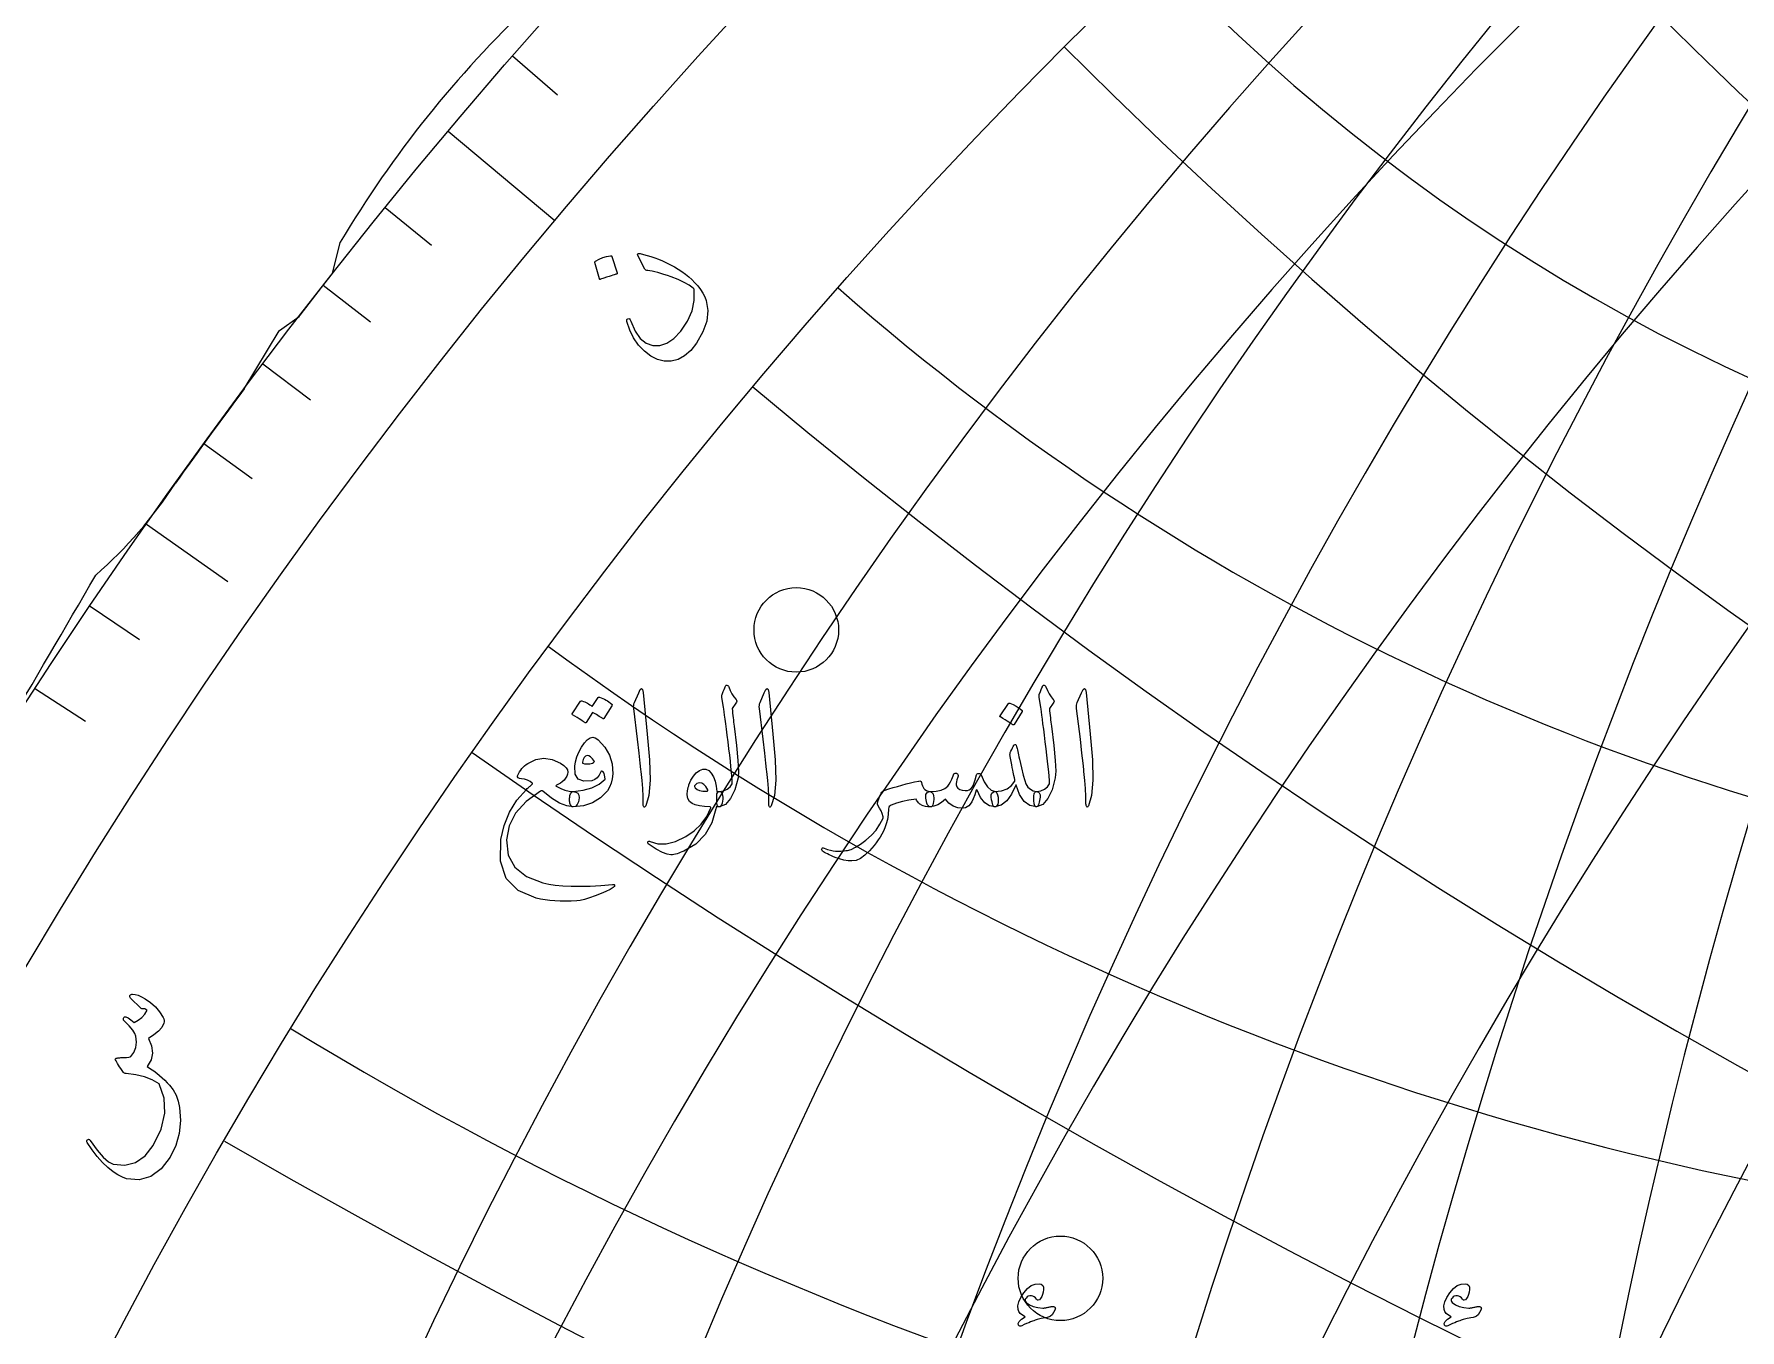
# Model space of a CAD drawing. Header units: millimetres. Extents: x -93 to 93, y -93 to 102.
# Drawn here: x -77.6 to -49.83, y 39.94 to 61.04 of the extents above; entities that cross this region are included whole.
import ezdxf

# ---------------------------------------------------------------- set-up
doc = ezdxf.new("R2010")
doc.units = ezdxf.units.MM
for name, color, linetype in [('CUT_OUTER', 1, 'Continuous'), ('ENGRAVE', 7, 'Continuous'), ('ENGRAVE_FINE', 8, 'Continuous'), ('TEXT', 5, 'Continuous')]:
    doc.layers.add(name, color=color, linetype=linetype)

msp = doc.modelspace()

# ---------------------------------------------------------------- linework, layer by layer
at = {"layer": 'CUT_OUTER'}
for points in [[(-74.1791, 55.2597), (-73.6116, 56.2053), (-73.6095, 56.2084), (-73.6065, 56.2108), (-73.2852, 56.4403), (-73.2699, 56.4604), (-72.922, 56.9089), (-72.7411, 57.1393), (-72.6152, 57.6436), (-72.6142, 57.6469)], [(-76.5963, 52.2272), (-76.5936, 52.2304)]]:
    msp.add_lwpolyline(points, dxfattribs=at)
for centre, radius, start, end in [((-57.3145, 48.581), 17.784, 133.32767, 149.35126), ((-3.587, 2.5927), 88.0742, 143.274265, 144.509854), ((-81.3804, 57.6865), 7.2582, 311.26119, 326.92394), ((-526.501, 313.2619), 520.1474, 329.218289, 329.87769)]:
    msp.add_arc(centre, radius, start, end, dxfattribs=at)
at = {"layer": 'ENGRAVE'}
for points in [[(-70.8591, 59.4579), (-69.1231, 58.0011)], [(-75.7716, 53.0558), (-74.4456, 52.1273)]]:
    msp.add_lwpolyline(points, dxfattribs=at)
for centre, radius in [((0, 0), 92.5), ((0, 0), 90.2338), ((0, 0), 86.025), ((0, 0), 86.025), ((-65.1919, 51.3363), 0.6882), ((-60.8923, 40.7796), 0.6882)]:
    msp.add_circle(centre, radius, dxfattribs=at)
for centre, radius, start, end in [((15.1685, 0), 87.3521, 100, 260), ((31.3105, 0), 91.5459, 110, 250), ((0, 112.2977), 72.1835, 220, 320), ((0, 133.8311), 102.5206, 230, 310), ((0, 172.05), 148.9997, 240, 300)]:
    msp.add_arc(centre, radius, start, end, dxfattribs=at)
at = {"layer": 'ENGRAVE_FINE'}
for points in [[(-69.8106, 60.6855), (-69.0776, 60.0483)], [(-71.886, 58.2121), (-71.1312, 57.6009)], [(-72.891, 56.9487), (-72.1256, 56.3507)], [(-73.8738, 55.6679), (-73.0981, 55.0834)], [(-74.8341, 54.3701), (-74.0483, 53.7992)], [(-76.686, 51.7253), (-75.8808, 51.1822)], [(-77.577, 50.3791), (-76.7625, 49.8501)]]:
    msp.add_lwpolyline(points, dxfattribs=at)
for centre, radius, start, end in [((7.5262, 0), 86.3536, 95, 265), ((23.0503, 0), 89.0596, 105, 255), ((-37.9751, 86.9904), 40.1141, 228.58333, 358.58333), ((-36.6259, 83.8999), 31.3105, 223.58333, 3.58333), ((40.1141, 0), 94.9181, 115, 245), ((-39.7414, 91.0367), 49.6666, 233.58333, 353.58333), ((-35.6312, 81.6213), 23.0503, 218.58333, 8.58333), ((-42.0155, 96.246), 60.2354, 238.583333, 348.583333), ((-44.9283, 102.9185), 72.1835, 243.583333, 343.583333), ((-48.6731, 111.4968), 86.025, 248.583333, 338.583333), ((6.8976, 3.0111), 86.3536, 118.583333, 288.583334), ((13.9016, 6.0687), 87.3521, 123.583333, 283.583333), ((21.1251, 9.222), 89.0596, 128.583333, 278.583333), ((28.6955, 12.5268), 91.5459, 133.583333, 273.583333), ((36.7638, 16.049), 94.9181, 138.583333, 268.583333), ((45.5184, 19.8707), 99.3331, 143.583333, 263.583333), ((-53.5435, 122.6535), 102.5206, 253.583333, 333.583333), ((-60.0044, 137.4536), 122.8564, 258.583333, 328.583333), ((-68.8342, 157.6802), 148.9997, 263.583333, 323.583333), ((-81.4378, 186.5516), 184.4812, 268.583333, 318.583333), ((0, 121.6577), 86.025, 225, 315), ((-100.6288, 230.5131), 236.3517, 273.583333, 313.583333), ((-132.9774, 304.6148), 321.0497, 278.583333, 308.583333), ((0, 149.98), 122.8564, 235, 305), ((-198.2001, 454.0221), 487.872, 283.583333, 303.583333), ((-394.8919, 904.5889), 983.2702, 288.5833333, 298.5833333)]:
    msp.add_arc(centre, radius, start, end, dxfattribs=at)
at = {"layer": 'TEXT'}
for points in [[(-68.4721, 57.3179), (-68.4725, 57.3234), (-68.4707, 57.3292), (-68.4667, 57.3352), (-68.4605, 57.3414), (-68.4019, 57.3729), (-68.3414, 57.3981), (-68.279, 57.417), (-68.2146, 57.4296), (-68.2067, 57.4294), (-68.2005, 57.427), (-68.196, 57.4225), (-68.1934, 57.4159), (-68.107, 57.1486), (-68.1062, 57.1407), (-68.1098, 57.1344), (-68.1176, 57.1296), (-68.1298, 57.1263), (-68.1403, 57.1235), (-68.1565, 57.1188), (-68.1785, 57.1121), (-68.2061, 57.1035), (-68.2397, 57.0927), (-68.2796, 57.0792), (-68.3256, 57.0632), (-68.3779, 57.0446), (-68.3855, 57.0428), (-68.3912, 57.0433), (-68.3948, 57.0463), (-68.3964, 57.0518)], [(-67.7345, 57.4638), (-67.6771, 57.4497), (-67.6184, 57.4336), (-67.5584, 57.4153), (-67.4972, 57.3948), (-67.4346, 57.3716), (-67.3707, 57.3452), (-67.3055, 57.3155), (-67.2389, 57.2825), (-67.1742, 57.2478), (-67.1122, 57.2108), (-67.053, 57.1714), (-66.9966, 57.1297), (-66.9427, 57.0856), (-66.8913, 57.0389), (-66.8423, 56.9896), (-66.7957, 56.9379), (-66.7505, 56.8793), (-66.7129, 56.8201), (-66.683, 56.7604), (-66.6608, 56.7), (-66.6331, 56.5357), (-66.65, 56.3653), (-66.7113, 56.1885), (-66.8169, 56.0053), (-66.9107, 55.8874), (-67.0107, 55.7989), (-67.1171, 55.7399), (-67.2299, 55.7103), (-67.3427, 55.7111), (-67.4529, 55.7382), (-67.5604, 55.7919), (-67.6653, 55.8722), (-67.7618, 55.9749), (-67.8412, 56.0896), (-67.9036, 56.2164), (-67.9489, 56.3551), (-67.9518, 56.3736), (-67.9502, 56.3878), (-67.944, 56.3978), (-67.9332, 56.4034), (-67.919, 56.4052), (-67.9066, 56.3987), (-67.8959, 56.3839), (-67.887, 56.3609), (-67.8171, 56.202), (-67.7338, 56.0831), (-67.6372, 56.0042), (-67.5275, 55.965), (-67.4135, 55.965), (-67.2997, 56.004), (-67.1858, 56.0819), (-67.0719, 56.1986), (-66.9603, 56.3616), (-66.887, 56.529), (-66.852, 56.7009), (-66.8552, 56.8777), (-66.8566, 56.8824), (-66.86, 56.8878), (-66.8653, 56.8939), (-66.8727, 56.9007), (-66.9354, 56.9482), (-67.0158, 56.9948), (-67.114, 57.0404), (-67.2299, 57.0851), (-67.2899, 57.1056), (-67.3463, 57.1241), (-67.3991, 57.1405), (-67.4482, 57.1547), (-67.4936, 57.1667), (-67.5354, 57.176), (-67.5735, 57.1827), (-67.6079, 57.1867), (-67.6252, 57.1895), (-67.6392, 57.1946), (-67.6497, 57.2019), (-67.6567, 57.2115), (-67.7724, 57.4336), (-67.777, 57.4492), (-67.7722, 57.4594), (-67.758, 57.4642), (-67.7345, 57.4638)], [(-67.7574, 50.3137), (-67.7309, 50.3651), (-67.7095, 50.3831), (-67.6934, 50.3678), (-67.6825, 50.3193), (-67.6187, 49.6394), (-67.5807, 49.2221), (-67.5722, 48.8888), (-67.5932, 48.6394), (-67.6436, 48.4739), (-67.6528, 48.4604), (-67.661, 48.4531), (-67.6681, 48.452), (-67.6742, 48.4572), (-67.679, 48.4654), (-67.6825, 48.476), (-67.6846, 48.489), (-67.6853, 48.5044), (-67.6853, 48.6246), (-67.6908, 48.7521), (-67.7019, 48.8868), (-67.7186, 49.0289), (-67.7222, 49.066), (-67.7331, 49.1663), (-67.7513, 49.3296), (-67.7768, 49.5561), (-67.8379, 50.0584), (-67.8393, 50.0851), (-67.8379, 50.1098), (-67.8337, 50.1323), (-67.8268, 50.1528)], [(-66.4004, 50.286), (-66.3817, 50.3312), (-66.3671, 50.3671), (-66.3567, 50.3937), (-66.3505, 50.4108), (-66.3456, 50.4218), (-66.3394, 50.4296), (-66.3317, 50.4343), (-66.3227, 50.4358), (-66.3125, 50.4341), (-66.304, 50.4289), (-66.2972, 50.4202), (-66.2922, 50.4081), (-66.2691, 50.3486), (-66.2416, 50.295), (-66.2095, 50.2473), (-66.1729, 50.2055), (-66.1626, 50.1921), (-66.1597, 50.1771), (-66.164, 50.1602), (-66.1757, 50.1417), (-66.2367, 50.0556), (-66.2325, 50.0171), (-66.2284, 49.9793), (-66.2242, 49.9422), (-66.2201, 49.9058), (-66.2159, 49.8701), (-66.2117, 49.835), (-66.2076, 49.8007), (-66.2034, 49.767), (-66.1651, 49.4556), (-66.1417, 49.212), (-66.1332, 49.0365), (-66.1396, 48.929), (-66.192, 48.7339), (-66.2603, 48.5898), (-66.3446, 48.4966), (-66.4448, 48.4545), (-66.4476, 48.4545), (-66.4504, 48.4545), (-66.4532, 48.4545), (-66.4559, 48.4545), (-66.4724, 48.4701), (-66.483, 48.5058), (-66.4877, 48.5617), (-66.4865, 48.6376), (-66.4838, 48.6657), (-66.476, 48.6862), (-66.463, 48.699), (-66.4448, 48.7042), (-66.3744, 48.7183), (-66.3158, 48.7438), (-66.269, 48.7807), (-66.2339, 48.8291), (-66.2363, 48.8872), (-66.2405, 48.9533), (-66.2467, 49.0273), (-66.2547, 49.1094), (-66.2645, 49.199), (-66.2759, 49.296), (-66.2888, 49.4002), (-66.3033, 49.5117), (-66.3167, 49.6214), (-66.329, 49.7199), (-66.3402, 49.8073), (-66.3505, 49.8836), (-66.3593, 49.9488), (-66.3664, 50.0029), (-66.3718, 50.0459), (-66.3755, 50.0778), (-66.4032, 50.236), (-66.4041, 50.2516), (-66.4039, 50.2652), (-66.4027, 50.2766), (-66.4004, 50.286)], [(-65.7122, 50.3137), (-65.6857, 50.3651), (-65.6644, 50.3831), (-65.6482, 50.3678), (-65.6373, 50.3193), (-65.5735, 49.6394), (-65.5355, 49.2221), (-65.527, 48.8888), (-65.548, 48.6394), (-65.5985, 48.4739), (-65.6076, 48.4604), (-65.6158, 48.4531), (-65.6229, 48.452), (-65.629, 48.4572), (-65.6338, 48.4654), (-65.6373, 48.476), (-65.6394, 48.489), (-65.6401, 48.5044), (-65.6401, 48.6246), (-65.6456, 48.7521), (-65.6567, 48.8868), (-65.6734, 49.0289), (-65.677, 49.066), (-65.6879, 49.1663), (-65.7062, 49.3296), (-65.7317, 49.5561), (-65.7927, 50.0584), (-65.7941, 50.0851), (-65.7927, 50.1098), (-65.7885, 50.1323), (-65.7816, 50.1528)], [(-61.2362, 50.286), (-61.2174, 50.3312), (-61.2029, 50.3671), (-61.1924, 50.3937), (-61.1862, 50.4108), (-61.1813, 50.4218), (-61.1751, 50.4296), (-61.1675, 50.4343), (-61.1585, 50.4358), (-61.1482, 50.4341), (-61.1397, 50.4289), (-61.133, 50.4202), (-61.1279, 50.4081), (-61.1049, 50.3486), (-61.0773, 50.295), (-61.0452, 50.2473), (-61.0086, 50.2055), (-60.9984, 50.1921), (-60.9954, 50.1771), (-60.9998, 50.1602), (-61.0114, 50.1417), (-61.0724, 50.0556), (-61.0683, 50.0171), (-61.0641, 49.9793), (-61.0599, 49.9422), (-61.0558, 49.9058), (-61.0516, 49.8701), (-61.0475, 49.835), (-61.0433, 49.8007), (-61.0391, 49.767), (-61.0008, 49.4556), (-60.9774, 49.212), (-60.9689, 49.0365), (-60.9753, 48.929), (-61.0277, 48.7339), (-61.096, 48.5898), (-61.1803, 48.4966), (-61.2806, 48.4545), (-61.2833, 48.4545), (-61.2861, 48.4545), (-61.2889, 48.4545), (-61.2917, 48.4545), (-61.3081, 48.4701), (-61.3187, 48.5058), (-61.3234, 48.5617), (-61.3222, 48.6376), (-61.3196, 48.6657), (-61.3118, 48.6862), (-61.2988, 48.699), (-61.2806, 48.7042), (-61.2101, 48.7183), (-61.1515, 48.7438), (-61.1047, 48.7807), (-61.0697, 48.8291), (-61.072, 48.8872), (-61.0762, 48.9533), (-61.0824, 49.0273), (-61.0905, 49.1094), (-61.1003, 49.199), (-61.1116, 49.296), (-61.1245, 49.4002), (-61.139, 49.5117), (-61.1524, 49.6214), (-61.1647, 49.7199), (-61.176, 49.8073), (-61.1862, 49.8836), (-61.195, 49.9488), (-61.2022, 50.0029), (-61.2075, 50.0459), (-61.2112, 50.0778), (-61.2389, 50.236), (-61.2398, 50.2516), (-61.2396, 50.2652), (-61.2384, 50.2766), (-61.2362, 50.286)], [(-60.548, 50.3137), (-60.5214, 50.3651), (-60.5001, 50.3831), (-60.484, 50.3678), (-60.473, 50.3193), (-60.4092, 49.6394), (-60.3712, 49.2221), (-60.3627, 48.8888), (-60.3837, 48.6394), (-60.4342, 48.4739), (-60.4434, 48.4604), (-60.4515, 48.4531), (-60.4586, 48.452), (-60.4647, 48.4572), (-60.4696, 48.4654), (-60.473, 48.476), (-60.4751, 48.489), (-60.4758, 48.5044), (-60.4758, 48.6246), (-60.4814, 48.7521), (-60.4925, 48.8868), (-60.5091, 49.0289), (-60.5127, 49.066), (-60.5237, 49.1663), (-60.5419, 49.3296), (-60.5674, 49.5561), (-60.6284, 50.0584), (-60.6298, 50.0851), (-60.6284, 50.1098), (-60.6243, 50.1323), (-60.6173, 50.1528)], [(-68.4151, 50.236), (-68.4116, 50.2395), (-68.4068, 50.2416), (-68.4005, 50.2423), (-68.3929, 50.2416), (-68.3656, 50.2313), (-68.3391, 50.2201), (-68.3135, 50.2077), (-68.2888, 50.1944), (-68.2648, 50.1798), (-68.2413, 50.1639), (-68.2183, 50.1465), (-68.1959, 50.1278), (-68.1915, 50.1221), (-68.1896, 50.116), (-68.1901, 50.1096), (-68.1931, 50.1028), (-68.3263, 49.8919), (-68.3299, 49.8891), (-68.3353, 49.8891), (-68.3424, 49.8919), (-68.3513, 49.8975), (-68.3573, 49.9026), (-68.3672, 49.9096), (-68.3809, 49.9185), (-68.3984, 49.9294), (-68.4199, 49.9423), (-68.4456, 49.9575), (-68.4754, 49.9749), (-68.5094, 49.9946), (-68.6149, 49.8309), (-68.6197, 49.8258), (-68.626, 49.8246), (-68.6336, 49.8272), (-68.6426, 49.8336), (-68.6504, 49.8392), (-68.6627, 49.8475), (-68.6796, 49.8586), (-68.7009, 49.8725), (-68.7271, 49.8891), (-68.7585, 49.9086), (-68.7951, 49.9308), (-68.8369, 49.9557), (-68.8412, 49.9599), (-68.8431, 49.9641), (-68.8426, 49.9682), (-68.8397, 49.9724), (-68.7037, 50.175), (-68.7002, 50.1784), (-68.6954, 50.1805), (-68.6891, 50.1812), (-68.6815, 50.1805), (-68.6582, 50.173), (-68.6357, 50.1642), (-68.6138, 50.1542), (-68.5927, 50.1431), (-68.5722, 50.1308), (-68.5524, 50.1177), (-68.5334, 50.1038), (-68.515, 50.0889)], [(-61.7384, 50.1389), (-61.735, 50.1424), (-61.7301, 50.1444), (-61.7239, 50.1451), (-61.7162, 50.1444), (-61.6623, 50.1226), (-61.6115, 50.0959), (-61.5638, 50.0643), (-61.5192, 50.0279), (-61.5149, 50.0223), (-61.513, 50.0168), (-61.5135, 50.0112), (-61.5164, 50.0057), (-61.6469, 49.7948), (-61.6517, 49.7898), (-61.658, 49.7886), (-61.6656, 49.7912), (-61.6746, 49.7976), (-61.6824, 49.8031), (-61.6947, 49.8114), (-61.7115, 49.8225), (-61.7329, 49.8364), (-61.7591, 49.8531), (-61.7905, 49.8725), (-61.8271, 49.8947), (-61.8689, 49.9197), (-61.8744, 49.9238), (-61.8772, 49.928), (-61.8772, 49.9322), (-61.8744, 49.9363)], [(-68.5039, 49.5894), (-68.4848, 49.5867), (-68.4636, 49.5783), (-68.4404, 49.5645), (-68.4151, 49.545), (-68.3067, 49.4295), (-68.2312, 49.2995), (-68.1887, 49.1548), (-68.1792, 48.9956), (-68.1877, 48.9127), (-68.2049, 48.8388), (-68.2307, 48.7739), (-68.2652, 48.7181), (-68.3771, 48.6028), (-68.5073, 48.5204), (-68.656, 48.4709), (-68.823, 48.4545), (-68.8398, 48.4585), (-68.8542, 48.4704), (-68.8662, 48.4904), (-68.8757, 48.5183), (-68.8793, 48.5337), (-68.8816, 48.5495), (-68.8827, 48.5656), (-68.8827, 48.5821), (-68.8817, 48.5984), (-68.8802, 48.614), (-68.8782, 48.6289), (-68.8757, 48.6432), (-68.8683, 48.6678), (-68.857, 48.6862), (-68.8419, 48.6983), (-68.823, 48.7042), (-68.6603, 48.7261), (-68.5191, 48.7667), (-68.3995, 48.826), (-68.3013, 48.904), (-68.306, 48.943), (-68.3117, 48.9741), (-68.3185, 48.9972), (-68.3263, 49.0122), (-68.3356, 49.0253), (-68.3443, 49.0338), (-68.3523, 49.0377), (-68.3596, 49.0372), (-68.3646, 49.0355), (-68.3686, 49.0331), (-68.3715, 49.0299), (-68.3735, 49.0261), (-68.4002, 48.9713), (-68.4331, 48.929), (-68.4723, 48.8992), (-68.5178, 48.8818), (-68.6497, 48.8716), (-68.7404, 48.9075), (-68.7899, 48.9895), (-68.798, 49.1177), (-68.7869, 49.1912), (-68.7647, 49.2675), (-68.7314, 49.3466), (-68.687, 49.4285), (-68.6402, 49.4989), (-68.5941, 49.5492), (-68.5486, 49.5794), (-68.5039, 49.5894)], [(-61.7135, 49.3092), (-61.7128, 49.3215), (-61.7079, 49.339), (-61.6989, 49.3617), (-61.6857, 49.3896), (-61.6717, 49.4162), (-61.66, 49.4375), (-61.6508, 49.4536), (-61.6441, 49.4646), (-61.6312, 49.4732), (-61.6205, 49.4715), (-61.6118, 49.4594), (-61.6052, 49.4368), (-61.602, 49.4215), (-61.5979, 49.4032), (-61.593, 49.3819), (-61.5872, 49.3577), (-61.5809, 49.3308), (-61.5744, 49.3012), (-61.5677, 49.269), (-61.5608, 49.2342), (-61.528, 49.0893), (-61.4991, 48.9734), (-61.4739, 48.8867), (-61.4526, 48.8291), (-61.421, 48.7786), (-61.3818, 48.741), (-61.335, 48.7162), (-61.2806, 48.7042), (-61.2649, 48.7011), (-61.2514, 48.6945), (-61.24, 48.6844), (-61.2306, 48.6709), (-61.223, 48.6532), (-61.2195, 48.6335), (-61.2202, 48.6116), (-61.2251, 48.5877), (-61.2379, 48.5294), (-61.2514, 48.4878), (-61.2656, 48.4628), (-61.2806, 48.4545), (-61.3907, 48.4786), (-61.4824, 48.5454), (-61.5558, 48.6548), (-61.6108, 48.8069), (-61.6134, 48.8123), (-61.6156, 48.8145), (-61.6175, 48.8137), (-61.6191, 48.8097), (-61.686, 48.6626), (-61.7648, 48.5544), (-61.8553, 48.485), (-61.9577, 48.4545), (-61.9693, 48.4555), (-61.9792, 48.4614), (-61.9873, 48.4722), (-61.9937, 48.4878), (-61.9994, 48.5101), (-62.0055, 48.5384), (-62.0119, 48.5726), (-62.0187, 48.6126), (-62.0201, 48.6517), (-62.0104, 48.6799), (-61.9896, 48.6975), (-61.9577, 48.7042), (-61.851, 48.7179), (-61.7613, 48.7507), (-61.6886, 48.8026), (-61.633, 48.8735), (-61.6319, 48.8825), (-61.6344, 48.9012), (-61.6403, 48.9297), (-61.6496, 48.9678), (-61.6554, 48.9914), (-61.6618, 49.0206), (-61.6686, 49.0553), (-61.676, 49.0955), (-61.6841, 49.1411), (-61.693, 49.1919), (-61.7028, 49.2479), (-61.7135, 49.3092)], [(-69.0311, 49.1676), (-68.9768, 49.1304), (-68.9389, 49.0934), (-68.9172, 49.0568), (-68.9118, 49.0206), (-68.9167, 48.9866), (-68.9285, 48.954), (-68.9472, 48.9228), (-68.9729, 48.8929), (-69.0023, 48.8657), (-69.0325, 48.8423), (-69.0634, 48.8227), (-69.095, 48.8069), (-69.1031, 48.8036), (-69.1054, 48.7993), (-69.1017, 48.7939), (-69.0922, 48.7875), (-69.0254, 48.7521), (-68.9583, 48.7264), (-68.8908, 48.7105), (-68.823, 48.7042), (-68.7786, 48.6959), (-68.7481, 48.6765), (-68.7314, 48.6459), (-68.7287, 48.6043), (-68.7387, 48.5388), (-68.7578, 48.4919), (-68.7859, 48.4638), (-68.823, 48.4545), (-68.9278, 48.4704), (-69.045, 48.5183), (-69.1747, 48.5981), (-69.317, 48.7098), (-69.3254, 48.7139), (-69.3343, 48.7153), (-69.3435, 48.7139), (-69.353, 48.7098), (-69.5887, 48.5427), (-69.7603, 48.3553), (-69.8676, 48.1473), (-69.9108, 47.9189), (-69.8831, 47.6711), (-69.7748, 47.4714), (-69.5861, 47.32), (-69.317, 47.2168), (-69.2227, 47.1969), (-69.1147, 47.1814), (-68.9931, 47.1705), (-68.8577, 47.1641), (-68.7088, 47.1625), (-68.5465, 47.1662), (-68.3709, 47.175), (-68.182, 47.1891), (-68.1684, 47.1905), (-68.1584, 47.1891), (-68.1518, 47.1849), (-68.1487, 47.178), (-68.1492, 47.1695), (-68.1535, 47.1606), (-68.1617, 47.1514), (-68.1737, 47.1419), (-68.2241, 47.1115), (-68.2895, 47.0788), (-68.3698, 47.0436), (-68.465, 47.0059), (-68.5597, 46.9718), (-68.6412, 46.947), (-68.7096, 46.9315), (-68.7647, 46.9254), (-68.8589, 46.9213), (-68.95, 46.9199), (-69.0379, 46.9213), (-69.1227, 46.9254), (-69.2042, 46.9324), (-69.2823, 46.9421), (-69.3568, 46.9546), (-69.428, 46.9698), (-69.7207, 47.0919), (-69.9136, 47.2917), (-70.0065, 47.5692), (-69.9996, 47.9244), (-69.9488, 48.1544), (-69.8629, 48.3671), (-69.742, 48.5623), (-69.5861, 48.7403), (-69.5715, 48.7535), (-69.558, 48.7653), (-69.5458, 48.7757), (-69.5348, 48.7847), (-69.525, 48.7927), (-69.5164, 48.8), (-69.509, 48.8065), (-69.5029, 48.8124), (-69.4916, 48.8227), (-69.4855, 48.8312), (-69.4847, 48.8379), (-69.489, 48.843), (-69.5261, 48.8702), (-69.5681, 48.8908), (-69.6149, 48.9049), (-69.6666, 48.9123), (-69.6996, 48.9186), (-69.7207, 48.929), (-69.7301, 48.9436), (-69.7277, 48.9623), (-69.7129, 48.9945), (-69.6964, 49.0244), (-69.6782, 49.052), (-69.6583, 49.0775), (-69.6368, 49.101), (-69.6139, 49.1229), (-69.5896, 49.1433), (-69.5639, 49.1621), (-69.4318, 49.2249), (-69.2989, 49.2467), (-69.1654, 49.2277), (-69.0311, 49.1676)], [(-68.5955, 49.2897), (-68.623, 49.2819), (-68.6447, 49.2613), (-68.6605, 49.2278), (-68.6704, 49.1815), (-68.6702, 49.1742), (-68.6697, 49.169), (-68.6688, 49.1659), (-68.6676, 49.1649), (-68.6397, 49.1581), (-68.6114, 49.1545), (-68.5828, 49.1539), (-68.5538, 49.1565), (-68.5283, 49.1619), (-68.5073, 49.1697), (-68.4909, 49.18), (-68.4789, 49.1926), (-68.5101, 49.2372), (-68.54, 49.2682), (-68.5684, 49.2858), (-68.5955, 49.2897)], [(-66.5003, 48.4239), (-66.5654, 48.1955), (-66.6745, 48.0042), (-66.8276, 47.85), (-67.0248, 47.733), (-67.0524, 47.7211), (-67.0796, 47.7104), (-67.1065, 47.701), (-67.133, 47.6927), (-67.159, 47.6859), (-67.1844, 47.6806), (-67.209, 47.6769), (-67.2329, 47.6747), (-67.2926, 47.6832), (-67.3717, 47.7142), (-67.4702, 47.7678), (-67.5881, 47.844), (-67.6008, 47.8549), (-67.6082, 47.8655), (-67.6105, 47.8757), (-67.6076, 47.8856), (-67.601, 47.8932), (-67.5923, 47.8967), (-67.5815, 47.896), (-67.5687, 47.8911), (-67.4461, 47.8514), (-67.3085, 47.8516), (-67.1561, 47.8917), (-66.9887, 47.9716), (-66.8521, 48.0644), (-66.739, 48.1735), (-66.6495, 48.2989), (-66.5836, 48.4406), (-66.5841, 48.4456), (-66.5857, 48.4496), (-66.5883, 48.4526), (-66.5919, 48.4545), (-66.6875, 48.46), (-66.7688, 48.4711), (-66.8359, 48.4878), (-66.8888, 48.51), (-66.9298, 48.5443), (-66.9554, 48.5918), (-66.9658, 48.6525), (-66.961, 48.7264), (-66.9594, 48.7362), (-66.9575, 48.7462), (-66.9553, 48.7563), (-66.9527, 48.7667), (-66.9497, 48.7773), (-66.9464, 48.7885), (-66.9428, 48.8002), (-66.9388, 48.8124), (-66.9062, 48.8917), (-66.8666, 48.9574), (-66.8201, 49.0096), (-66.7667, 49.0483), (-66.7121, 49.0695), (-66.662, 49.0691), (-66.6164, 49.0473), (-66.5753, 49.0039), (-66.5393, 48.9436), (-66.5121, 48.8735), (-66.4936, 48.7937), (-66.4837, 48.7042), (-66.4782, 48.7043), (-66.4729, 48.7046), (-66.4678, 48.705), (-66.4629, 48.7056), (-66.4579, 48.7062), (-66.4528, 48.7066), (-66.4475, 48.7069), (-66.4421, 48.707), (-66.4233, 48.703), (-66.4088, 48.691), (-66.3983, 48.6711), (-66.3921, 48.6432), (-66.3895, 48.6125), (-66.39, 48.5814), (-66.3937, 48.55), (-66.4004, 48.5183), (-66.4093, 48.4904), (-66.4192, 48.4704), (-66.4301, 48.4585), (-66.4421, 48.4545), (-66.4948, 48.4545), (-66.4951, 48.4494), (-66.4962, 48.4427), (-66.4979, 48.4342), (-66.5003, 48.4239)], [(-63.0066, 48.4545), (-63.0501, 48.4564), (-63.0892, 48.4621), (-63.1237, 48.4716), (-63.1537, 48.485), (-63.1671, 48.4926), (-63.1797, 48.5016), (-63.1914, 48.5121), (-63.2022, 48.5238), (-63.2126, 48.5367), (-63.2227, 48.5502), (-63.2327, 48.5644), (-63.2425, 48.5793), (-63.3583, 48.562), (-63.4645, 48.5405), (-63.5609, 48.5148), (-63.6476, 48.485), (-63.6658, 48.4748), (-63.6788, 48.4607), (-63.6866, 48.4428), (-63.6893, 48.4212), (-63.6962, 48.3322), (-63.7087, 48.2512), (-63.7267, 48.1782), (-63.7503, 48.1131), (-63.7736, 48.0623), (-63.7992, 48.0126), (-63.827, 47.9638), (-63.8571, 47.9161), (-63.8895, 47.8696), (-63.9241, 47.8245), (-63.9609, 47.7808), (-64.0001, 47.7385), (-64.0762, 47.6669), (-64.1492, 47.6157), (-64.2191, 47.585), (-64.2859, 47.5748), (-64.3499, 47.5784), (-64.417, 47.5894), (-64.4872, 47.6076), (-64.5606, 47.6331), (-64.5965, 47.6481), (-64.6293, 47.6626), (-64.6589, 47.6765), (-64.6855, 47.69), (-64.7091, 47.7027), (-64.7299, 47.7146), (-64.7479, 47.7256), (-64.7632, 47.7357), (-64.7724, 47.7444), (-64.7777, 47.7538), (-64.7793, 47.7638), (-64.7771, 47.7746), (-64.7715, 47.7834), (-64.7632, 47.7878), (-64.7521, 47.7876), (-64.7382, 47.7829), (-64.6839, 47.7633), (-64.6348, 47.7489), (-64.591, 47.7397), (-64.5523, 47.7357), (-64.5322, 47.7347), (-64.511, 47.7344), (-64.4885, 47.7347), (-64.4649, 47.7357), (-64.44, 47.7375), (-64.4139, 47.7399), (-64.3866, 47.743), (-64.358, 47.7468), (-64.2977, 47.7635), (-64.2276, 47.7968), (-64.1478, 47.8467), (-64.0583, 47.9133), (-63.97, 47.9921), (-63.8939, 48.0785), (-63.8299, 48.1725), (-63.7781, 48.2741), (-63.776, 48.2783), (-63.7753, 48.2824), (-63.776, 48.2866), (-63.7781, 48.2907), (-63.7937, 48.3449), (-63.8127, 48.3934), (-63.8353, 48.4364), (-63.8613, 48.4739), (-63.8686, 48.4982), (-63.8627, 48.5405), (-63.8436, 48.6009), (-63.8114, 48.6792), (-63.8018, 48.6945), (-63.7898, 48.707), (-63.7754, 48.7167), (-63.7586, 48.7236), (-63.6856, 48.7467), (-63.6136, 48.7687), (-63.5427, 48.7897), (-63.4728, 48.8097), (-63.4036, 48.8284), (-63.3347, 48.8457), (-63.2662, 48.8617), (-63.1981, 48.8763), (-63.1818, 48.878), (-63.1689, 48.8749), (-63.1596, 48.8669), (-63.1537, 48.8541), (-63.1481, 48.8249), (-63.1398, 48.7986), (-63.1287, 48.775), (-63.1148, 48.7542), (-63.0966, 48.7375), (-63.0725, 48.7236), (-63.0425, 48.7125), (-63.0066, 48.7042), (-62.9889, 48.6968), (-62.9747, 48.6827), (-62.9639, 48.6621), (-62.9567, 48.6348), (-62.9528, 48.6043), (-62.9525, 48.5738), (-62.9556, 48.5433), (-62.9622, 48.5127), (-62.9712, 48.4872), (-62.9816, 48.469), (-62.9934, 48.4581), (-63.0066, 48.4545)], [(-63.0122, 48.7042), (-62.9161, 48.7098), (-62.8359, 48.7264), (-62.7718, 48.7542), (-62.7236, 48.793), (-62.7017, 48.8234), (-62.6805, 48.8617), (-62.6601, 48.908), (-62.6403, 48.9623), (-62.633, 48.9784), (-62.625, 48.9907), (-62.6164, 48.9992), (-62.607, 49.0039), (-62.5952, 49.0063), (-62.5848, 49.0053), (-62.5758, 49.0008), (-62.5682, 48.9928), (-62.5616, 48.981), (-62.5584, 48.9678), (-62.5588, 48.9533), (-62.5626, 48.9373), (-62.5768, 48.8962), (-62.5862, 48.8617), (-62.5907, 48.8338), (-62.5904, 48.8124), (-62.581, 48.7821), (-62.5612, 48.7576), (-62.531, 48.7391), (-62.4905, 48.7264), (-62.4454, 48.7205), (-62.4072, 48.7223), (-62.376, 48.7316), (-62.3517, 48.7486), (-62.326, 48.7828), (-62.3018, 48.8326), (-62.2789, 48.8979), (-62.2574, 48.9789), (-62.2541, 48.9887), (-62.2469, 48.9956), (-62.236, 48.9998), (-62.2213, 49.0011), (-62.2074, 48.9998), (-62.1963, 48.9956), (-62.188, 48.9887), (-62.1824, 48.9789), (-62.1318, 48.865), (-62.077, 48.7812), (-62.018, 48.7276), (-61.9549, 48.7042), (-61.9405, 48.6976), (-61.9278, 48.6806), (-61.9169, 48.6532), (-61.9077, 48.6154), (-61.9039, 48.5854), (-61.9035, 48.5565), (-61.9067, 48.5285), (-61.9133, 48.5016), (-61.9211, 48.481), (-61.9306, 48.4663), (-61.9419, 48.4574), (-61.9549, 48.4545), (-62.044, 48.4716), (-62.1228, 48.5232), (-62.1911, 48.609), (-62.249, 48.7292), (-62.252, 48.7354), (-62.2553, 48.7375), (-62.2589, 48.7354), (-62.2629, 48.7292), (-62.2877, 48.6524), (-62.3122, 48.5884), (-62.3363, 48.5372), (-62.36, 48.4989), (-62.3834, 48.473), (-62.4093, 48.4538), (-62.4376, 48.4411), (-62.4683, 48.435), (-62.5595, 48.4411), (-62.6389, 48.4677), (-62.7066, 48.5147), (-62.7624, 48.5821), (-62.8259, 48.5284), (-62.8887, 48.4892), (-62.9508, 48.4645), (-63.0122, 48.4545), (-63.0279, 48.4583), (-63.042, 48.4697), (-63.0543, 48.4888), (-63.0649, 48.5155), (-63.0834, 48.5981), (-63.0808, 48.657), (-63.0571, 48.6924), (-63.0122, 48.7042)], [(-66.6335, 48.7347), (-66.6627, 48.7856), (-66.6946, 48.8215), (-66.7293, 48.8424), (-66.7667, 48.8485), (-66.7891, 48.8426), (-66.809, 48.8333), (-66.8266, 48.8204), (-66.8417, 48.8041), (-66.8465, 48.7954), (-66.8472, 48.7861), (-66.8437, 48.776), (-66.8361, 48.7653), (-66.8075, 48.7401), (-66.766, 48.723), (-66.7117, 48.7138), (-66.6446, 48.7125), (-66.6377, 48.7139), (-66.6335, 48.7181), (-66.6321, 48.725), (-66.6335, 48.7347)], [(-76.0289, 45.3405), (-76.0378, 45.3523), (-76.0426, 45.3634), (-76.0432, 45.3739), (-76.0396, 45.3837), (-76.0315, 45.3942), (-76.0217, 45.4014), (-76.0102, 45.4054), (-75.9971, 45.406), (-75.9543, 45.4013), (-75.906, 45.3874), (-75.8523, 45.3642), (-75.7932, 45.3318), (-75.7023, 45.2695), (-75.6231, 45.1981), (-75.5556, 45.1179), (-75.4999, 45.0287), (-75.4889, 45.0031), (-75.4832, 44.9787), (-75.4826, 44.9556), (-75.4872, 44.9337), (-75.522, 44.8655), (-75.5757, 44.8016), (-75.6481, 44.7419), (-75.7393, 44.6865), (-75.6859, 44.563), (-75.6711, 44.4457), (-75.6948, 44.3344), (-75.7571, 44.229), (-75.702, 44.1923), (-75.6501, 44.1553), (-75.6012, 44.118), (-75.5553, 44.0806), (-75.5123, 44.0427), (-75.4716, 44.0042), (-75.4333, 43.9651), (-75.3974, 43.9254), (-75.3368, 43.8466), (-75.2889, 43.7599), (-75.2536, 43.6655), (-75.2309, 43.5633), (-75.2158, 43.3467), (-75.2366, 43.1392), (-75.2933, 42.9406), (-75.386, 42.7507), (-75.5314, 42.56), (-75.698, 42.4382), (-75.8863, 42.3852), (-76.0965, 42.4011), (-76.1626, 42.4241), (-76.2347, 42.462), (-76.3128, 42.5149), (-76.397, 42.5827), (-76.4846, 42.6653), (-76.5703, 42.7607), (-76.6542, 42.8692), (-76.7362, 42.9906), (-76.7407, 42.9992), (-76.7427, 43.0077), (-76.7421, 43.0161), (-76.7388, 43.0244), (-76.7338, 43.0317), (-76.728, 43.0372), (-76.7214, 43.0409), (-76.714, 43.0428), (-76.7053, 43.042), (-76.6974, 43.0389), (-76.6903, 43.0335), (-76.684, 43.026), (-76.5731, 42.8678), (-76.4744, 42.7509), (-76.3883, 42.6751), (-76.3147, 42.6402), (-76.12, 42.6213), (-75.946, 42.6653), (-75.7927, 42.772), (-75.6596, 42.9415), (-75.5288, 43.2098), (-75.4694, 43.4666), (-75.4816, 43.7125), (-75.5656, 43.9478), (-75.6746, 44.0105), (-75.7997, 44.0595), (-75.9409, 44.0948), (-76.0982, 44.1162), (-76.1149, 44.1171), (-76.1285, 44.1202), (-76.139, 44.1256), (-76.1463, 44.1332), (-76.1681, 44.1653), (-76.1884, 44.1957), (-76.2072, 44.2243), (-76.2246, 44.2511), (-76.2401, 44.2761), (-76.2535, 44.2988), (-76.2648, 44.3194), (-76.2738, 44.3379), (-76.2769, 44.3471), (-76.2759, 44.3545), (-76.2711, 44.3601), (-76.2623, 44.3639), (-76.2566, 44.3651), (-76.2481, 44.3665), (-76.2368, 44.3681), (-76.2226, 44.3699), (-76.2058, 44.3714), (-76.1866, 44.3725), (-76.165, 44.3731), (-76.1409, 44.3732), (-76.094, 44.3744), (-76.0585, 44.3777), (-76.0344, 44.3832), (-76.0218, 44.3908), (-75.9748, 44.4577), (-75.9455, 44.5351), (-75.9342, 44.623), (-75.9405, 44.7214), (-75.9572, 44.7656), (-75.9943, 44.8214), (-76.0518, 44.8889), (-76.1297, 44.968), (-76.1371, 44.9756), (-76.1419, 44.9844), (-76.1442, 44.9944), (-76.1439, 45.0057), (-76.1422, 45.0154), (-76.1387, 45.0236), (-76.1334, 45.0303), (-76.1262, 45.0355), (-76.1033, 45.0359), (-76.0693, 45.021), (-76.0243, 44.9909), (-75.9682, 44.9457), (-75.9026, 44.9805), (-75.8461, 45.0258), (-75.7989, 45.0815), (-75.7608, 45.1478), (-75.781, 45.1586), (-75.7985, 45.1656), (-75.8133, 45.1687), (-75.8254, 45.1679), (-75.8375, 45.166), (-75.848, 45.1668), (-75.8568, 45.1702), (-75.8641, 45.1764)], [(-61.0741, 40.151), (-61.1102, 40.1443), (-61.1438, 40.1378), (-61.1748, 40.1318), (-61.2031, 40.126), (-61.2287, 40.1205), (-61.2513, 40.1149), (-61.271, 40.1094), (-61.2878, 40.1038), (-61.3047, 40.0975), (-61.3252, 40.0896), (-61.3491, 40.0802), (-61.3766, 40.0692), (-61.4074, 40.0564), (-61.4418, 40.0418), (-61.4796, 40.0252), (-61.5209, 40.0067), (-61.5377, 40.0012), (-61.5521, 40.0012), (-61.564, 40.0067), (-61.5736, 40.0178), (-61.5793, 40.045), (-61.5632, 40.0768), (-61.5252, 40.113), (-61.4654, 40.1538), (-61.5111, 40.1798), (-61.5458, 40.2079), (-61.5694, 40.2381), (-61.5819, 40.2703), (-61.5843, 40.3312), (-61.5694, 40.3973), (-61.5372, 40.4686), (-61.4876, 40.5451), (-61.4284, 40.6136), (-61.3675, 40.6609), (-61.3049, 40.6871), (-61.2406, 40.6921), (-61.2047, 40.6831), (-61.1802, 40.6644), (-61.1672, 40.6359), (-61.1657, 40.5978), (-61.1719, 40.5565), (-61.1823, 40.5187), (-61.1969, 40.4844), (-61.2156, 40.4535), (-61.2343, 40.4318), (-61.2517, 40.4223), (-61.2676, 40.4249), (-61.2822, 40.4396), (-61.2989, 40.4616), (-61.3183, 40.4778), (-61.3405, 40.488), (-61.3655, 40.4923), (-61.3916, 40.4923), (-61.4147, 40.4868), (-61.4347, 40.4757), (-61.4515, 40.459), (-61.4638, 40.4389), (-61.4674, 40.4202), (-61.4624, 40.4028), (-61.4487, 40.3869), (-61.3974, 40.3489), (-61.3349, 40.321), (-61.2614, 40.3031), (-61.1768, 40.2953), (-61.1694, 40.2956), (-61.1611, 40.2964), (-61.152, 40.2977), (-61.1421, 40.2995), (-61.1312, 40.3016), (-61.1195, 40.304), (-61.1069, 40.3065), (-61.0935, 40.3092), (-61.0789, 40.3119), (-61.0658, 40.3144), (-61.054, 40.3167), (-61.0436, 40.3189), (-61.0344, 40.3207), (-61.0262, 40.322), (-61.0191, 40.3228), (-61.013, 40.3231), (-61.0016, 40.3219), (-60.9922, 40.3182), (-60.9849, 40.3121), (-60.9797, 40.3036), (-60.9764, 40.2955), (-60.9749, 40.2877), (-60.975, 40.2802), (-60.977, 40.2731), (-61.0038, 40.2228), (-61.029, 40.1857), (-61.0524, 40.1618), (-61.0741, 40.151)], [(-54.1394, 40.151), (-54.1755, 40.1443), (-54.2091, 40.1378), (-54.24, 40.1318), (-54.2684, 40.126), (-54.294, 40.1205), (-54.3166, 40.1149), (-54.3363, 40.1094), (-54.353, 40.1038), (-54.37, 40.0975), (-54.3905, 40.0896), (-54.4144, 40.0802), (-54.4418, 40.0692), (-54.4727, 40.0564), (-54.507, 40.0418), (-54.5448, 40.0252), (-54.5861, 40.0067), (-54.603, 40.0012), (-54.6173, 40.0012), (-54.6293, 40.0067), (-54.6389, 40.0178), (-54.6446, 40.045), (-54.6284, 40.0768), (-54.5905, 40.113), (-54.5306, 40.1538), (-54.5764, 40.1798), (-54.6111, 40.2079), (-54.6347, 40.2381), (-54.6472, 40.2703), (-54.6496, 40.3312), (-54.6347, 40.3973), (-54.6024, 40.4686), (-54.5528, 40.5451), (-54.4937, 40.6136), (-54.4328, 40.6609), (-54.3702, 40.6871), (-54.3059, 40.6921), (-54.27, 40.6831), (-54.2455, 40.6644), (-54.2325, 40.6359), (-54.2309, 40.5978), (-54.2372, 40.5565), (-54.2476, 40.5187), (-54.2621, 40.4844), (-54.2809, 40.4535), (-54.2996, 40.4318), (-54.317, 40.4223), (-54.3329, 40.4249), (-54.3475, 40.4396), (-54.3641, 40.4616), (-54.3836, 40.4778), (-54.4058, 40.488), (-54.4307, 40.4923), (-54.4569, 40.4923), (-54.48, 40.4868), (-54.4999, 40.4757), (-54.5168, 40.459), (-54.5291, 40.4389), (-54.5327, 40.4202), (-54.5277, 40.4028), (-54.514, 40.3869), (-54.4626, 40.3489), (-54.4002, 40.321), (-54.3267, 40.3031), (-54.242, 40.2953), (-54.2347, 40.2956), (-54.2264, 40.2964), (-54.2173, 40.2977), (-54.2073, 40.2995), (-54.1965, 40.3016), (-54.1848, 40.304), (-54.1722, 40.3065), (-54.1588, 40.3092), (-54.1442, 40.3119), (-54.131, 40.3144), (-54.1192, 40.3167), (-54.1088, 40.3189), (-54.0996, 40.3207), (-54.0915, 40.322), (-54.0844, 40.3228), (-54.0783, 40.3231), (-54.0669, 40.3219), (-54.0575, 40.3182), (-54.0502, 40.3121), (-54.045, 40.3036), (-54.0417, 40.2955), (-54.0401, 40.2877), (-54.0403, 40.2802), (-54.0422, 40.2731), (-54.0691, 40.2228), (-54.0943, 40.1857), (-54.1177, 40.1618), (-54.1394, 40.151)]]:
    msp.add_lwpolyline(points, close=True, dxfattribs=at)

doc.saveas('drawing.dxf')
